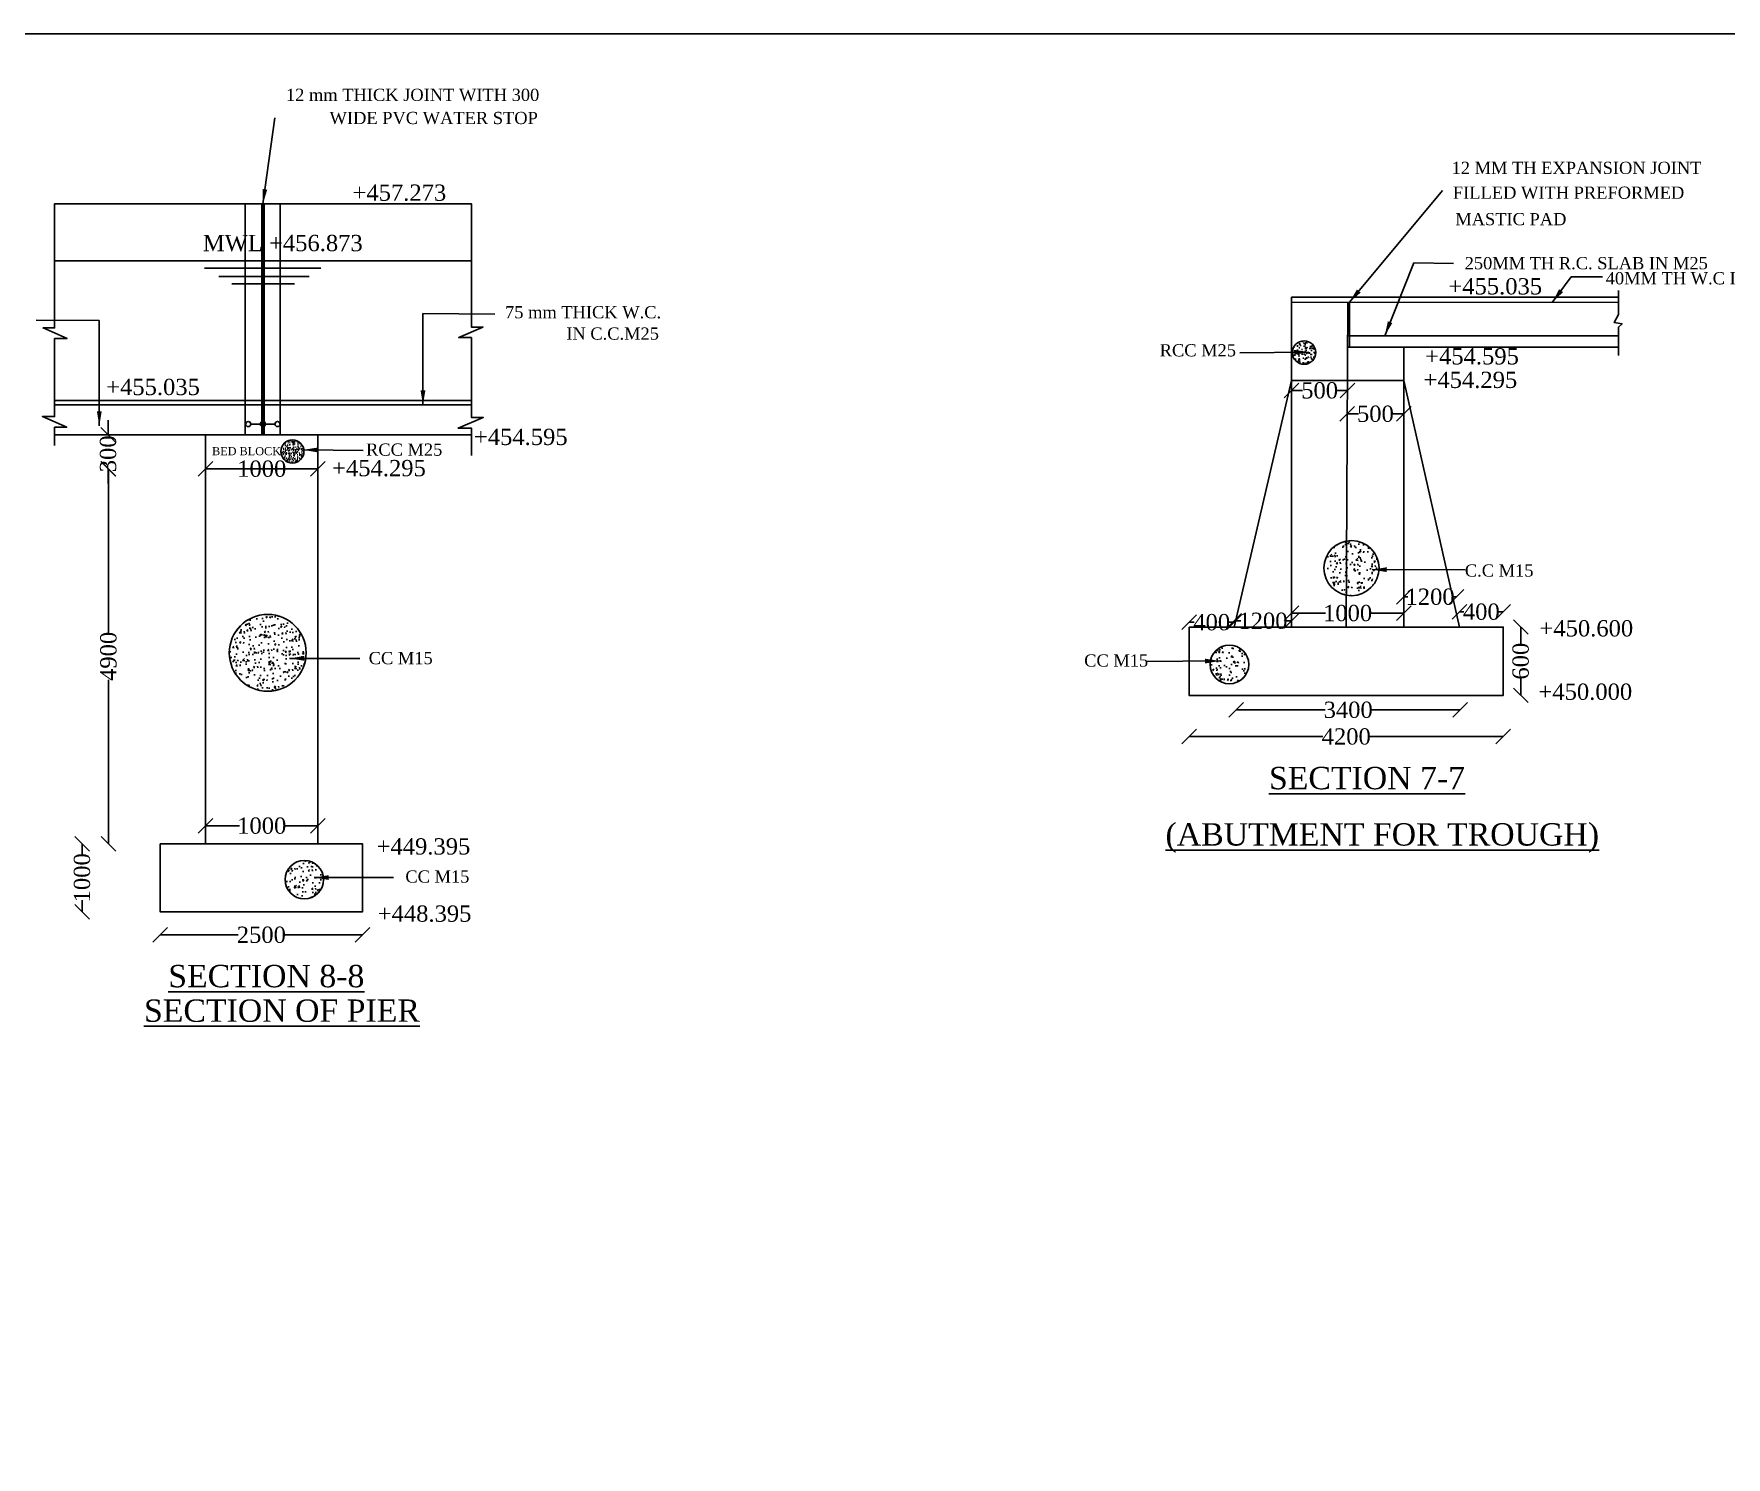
# Model space of a CAD drawing. Header units: millimetres. Extents: x 2133338 to 2187561, y 45599956 to 45638316.
# Drawn here: x 2146180 to 2166987, y 45620819 to 45638316 of the extents above; entities that cross this region are included whole.
import ezdxf

# ---------------------------------------------------------------- set-up
doc = ezdxf.new("R2010")
doc.units = ezdxf.units.MM
doc.header["$MEASUREMENT"] = 0
for name, color, linetype in [('DIMENSION', 7, 'Continuous'), ('DRAWING', 2, 'Continuous'), ('TEXT', 7, 'Continuous')]:
    doc.layers.add(name, color=color, linetype=linetype)
doc.styles.get("Standard").update_dxf_attribs({"font": 'times.ttf', "height": 200})
doc.dimstyles.get("Standard").update_dxf_attribs({"dimtxt": 200, "dimasz": 180, "dimexe": 0.18, "dimexo": 0.0625, "dimgap": 0.09, "dimtad": 0, "dimdec": 0, "dimzin": 0, "dimdsep": 46, "dimtxsty": 'Standard', "dimblk": 'OBLIQUE', "dimcen": 0.09, "dimse1": 1, "dimse2": 1, "dimadec": 0, "dimazin": 0, "dimtfac": 1, "dimtdec": 0, "dimtofl": 0, "dimtmove": 0, "dimatfit": 3, "dimfxl": 1, "dimtolj": 1, "dimtzin": 0, "dimarcsym": 0})
pattern_1 = [(50, (0, 0), (215.1780548, -18.8256405), [22.5, -247.5]), (355, (0, 0), (-41.6254001, 225.6576401), [18, -198]), (100.4514, (17.93, -1.57), (173.5528145, 206.8318626), [19.122057, -210.3426336]), (46.1842, (0, 60), (320.1723146, -49.6557043), [33.75, -371.25]), (96.6356, (26.68, 55.86), (280.3988117, 292.2353613), [28.6830864, -315.5139]), (351.1842, (0, 60), (280.3985835, 292.2355803), [27, -297]), (21, (30, 45), (179.07211564, -120.7856672), [22.5, -247.5]), (326, (30, 45), (72.9945996, 217.5450135), [18, -198]), (71.4514, (44.92, 34.93), (252.0667886, 96.759149), [19.122057, -210.3426336]), (37.5, (0, 0), (3.6479566, 99.86815615), [0, -195.6, 0, -201, 0, -198.75]), (7.5, (0, 0), (78.92086123, 118.32351356), [0, -114.6, 0, -191.1, 0, -75.75]), (327.5, (-66.9, 0), (160.14673085, -6.76646152), [0, -75, 0, -234, 0, -310.5]), (317.5, (-96.9, 0), (174.9558508, 30.0314947), [0, -97.5, 0, -155.4, 0, -220.5])]

# ---------------------------------------------------------------- blocks, each defined once
blk = doc.blocks.new('_Oblique')
at = {"color": 0, "linetype": 'ByBlock', "lineweight": -2}
blk.add_line((-0.5, -0.5), (0.5, 0.5), dxfattribs=at)
blk = doc.blocks.new('*D64')
at = {"layer": 'Defpoints', "color": 0, "transparency": 16777216}
for p in [(2146800, 45633387), (2146800, 45632968), (2147093, 45632968)]:
    blk.add_point(p, dxfattribs=at)
at = {"layer": 'DIMENSION', "color": 0, "lineweight": -2, "transparency": 16777216}
for p, q in [((2147093, 45633387), (2147093, 45633567)), ((2147093, 45632968), (2147093, 45632788))]:
    blk.add_line(p, q, dxfattribs=at)
at = {"layer": 'DIMENSION', "color": 0, "lineweight": -2, "transparency": 16777216, "xscale": 180, "yscale": 180, "zscale": 180}
for p, rotation in [((2147093, 45633387), 270), ((2147093, 45632968), 90)]:
    blk.add_blockref('_Oblique', p, dxfattribs=dict(at, rotation=rotation))
at = {"layer": 'DIMENSION', "color": 0, "transparency": 16777216, "insert": (2147093, 45633153), "char_height": 200, "attachment_point": 5, "rotation": 90}
blk.add_mtext('\\A1;300', dxfattribs=at)
blk = doc.blocks.new('*D65')
at = {"layer": 'Defpoints', "color": 0, "transparency": 16777216}
for p in [(2149672, 45632969), (2148291, 45632797), (2149672, 45632797)]:
    blk.add_point(p, dxfattribs=at)
at = {"layer": 'DIMENSION', "color": 0, "lineweight": -2, "transparency": 16777216}
for p, q in [((2148291, 45632969), (2148709, 45632969)), ((2149672, 45632969), (2149255, 45632969))]:
    blk.add_line(p, q, dxfattribs=at)
at = {"layer": 'DIMENSION', "color": 0, "lineweight": -2, "transparency": 16777216, "xscale": 180, "yscale": 180, "zscale": 180, "rotation": 180}
blk.add_blockref('_Oblique', (2148291, 45632969), dxfattribs=at)
at = {"layer": 'DIMENSION', "color": 0, "lineweight": -2, "transparency": 16777216, "xscale": 180, "yscale": 180, "zscale": 180}
blk.add_blockref('_Oblique', (2149672, 45632969), dxfattribs=at)
at = {"layer": 'DIMENSION', "color": 0, "transparency": 16777216, "insert": (2148982, 45632969), "char_height": 200, "attachment_point": 5}
blk.add_mtext('\\A1;1000', dxfattribs=at)
blk = doc.blocks.new('*D73')
at = {"layer": 'Defpoints', "color": 0, "transparency": 16777216}
for p in [(2147732, 45627523), (2150222, 45627523), (2150222, 45627239)]:
    blk.add_point(p, dxfattribs=at)
at = {"layer": 'DIMENSION', "color": 0, "lineweight": -2, "transparency": 16777216}
for p, q in [((2147732, 45627239), (2148690, 45627239)), ((2150222, 45627239), (2149264, 45627239))]:
    blk.add_line(p, q, dxfattribs=at)
at = {"layer": 'DIMENSION', "color": 0, "lineweight": -2, "transparency": 16777216, "xscale": 180, "yscale": 180, "zscale": 180, "rotation": 180}
blk.add_blockref('_Oblique', (2147732, 45627239), dxfattribs=at)
at = {"layer": 'DIMENSION', "color": 0, "lineweight": -2, "transparency": 16777216, "xscale": 180, "yscale": 180, "zscale": 180}
blk.add_blockref('_Oblique', (2150222, 45627239), dxfattribs=at)
at = {"layer": 'DIMENSION', "color": 0, "transparency": 16777216, "insert": (2148977, 45627239), "char_height": 200, "attachment_point": 5}
blk.add_mtext('\\A1;2500', dxfattribs=at)
blk = doc.blocks.new('*D74')
at = {"layer": 'Defpoints', "color": 0, "transparency": 16777216}
for p in [(2149672, 45628581), (2148291, 45628358), (2149672, 45628358)]:
    blk.add_point(p, dxfattribs=at)
at = {"layer": 'DIMENSION', "color": 0, "lineweight": -2, "transparency": 16777216}
for p, q in [((2148291, 45628581), (2148709, 45628581)), ((2149672, 45628581), (2149255, 45628581))]:
    blk.add_line(p, q, dxfattribs=at)
at = {"layer": 'DIMENSION', "color": 0, "lineweight": -2, "transparency": 16777216, "xscale": 180, "yscale": 180, "zscale": 180, "rotation": 180}
blk.add_blockref('_Oblique', (2148291, 45628581), dxfattribs=at)
at = {"layer": 'DIMENSION', "color": 0, "lineweight": -2, "transparency": 16777216, "xscale": 180, "yscale": 180, "zscale": 180}
blk.add_blockref('_Oblique', (2149672, 45628581), dxfattribs=at)
at = {"layer": 'DIMENSION', "color": 0, "transparency": 16777216, "insert": (2148982, 45628581), "char_height": 200, "attachment_point": 5}
blk.add_mtext('\\A1;1000', dxfattribs=at)
blk = doc.blocks.new('*D75')
at = {"layer": 'Defpoints', "color": 0, "transparency": 16777216}
for p in [(2147732, 45628358), (2146772, 45627523), (2147732, 45627523)]:
    blk.add_point(p, dxfattribs=at)
at = {"layer": 'DIMENSION', "color": 0, "lineweight": -2, "transparency": 16777216}
for p, q in [((2146772, 45628358), (2146772, 45628213)), ((2146772, 45627523), (2146772, 45627668))]:
    blk.add_line(p, q, dxfattribs=at)
at = {"layer": 'DIMENSION', "color": 0, "lineweight": -2, "transparency": 16777216, "xscale": 180, "yscale": 180, "zscale": 180}
for p, rotation in [((2146772, 45628358), 90), ((2146772, 45627523), 270)]:
    blk.add_blockref('_Oblique', p, dxfattribs=dict(at, rotation=rotation))
at = {"layer": 'DIMENSION', "color": 0, "transparency": 16777216, "insert": (2146772, 45627941), "char_height": 200, "attachment_point": 5, "rotation": 90}
blk.add_mtext('\\A1;1000', dxfattribs=at)
blk = doc.blocks.new('*D76')
at = {"layer": 'Defpoints', "color": 0, "transparency": 16777216}
for p in [(2146800, 45632968), (2147097, 45632968), (2146772, 45628358)]:
    blk.add_point(p, dxfattribs=at)
at = {"layer": 'DIMENSION', "color": 0, "lineweight": -2, "transparency": 16777216}
for p, q in [((2147097, 45632968), (2147097, 45630951)), ((2147097, 45628358), (2147097, 45630375))]:
    blk.add_line(p, q, dxfattribs=at)
at = {"layer": 'DIMENSION', "color": 0, "lineweight": -2, "transparency": 16777216, "xscale": 180, "yscale": 180, "zscale": 180}
for p, rotation in [((2147097, 45632968), 90), ((2147097, 45628358), 270)]:
    blk.add_blockref('_Oblique', p, dxfattribs=dict(at, rotation=rotation))
at = {"layer": 'DIMENSION', "color": 0, "transparency": 16777216, "insert": (2147097, 45630663), "char_height": 200, "attachment_point": 5, "rotation": 90}
blk.add_mtext('\\A1;4900', dxfattribs=at)
blk = doc.blocks.new('*D77')
at = {"layer": 'Defpoints', "color": 0, "transparency": 16777216}
for p in [(2161644, 45634053), (2162333, 45634053), (2161644, 45633932)]:
    blk.add_point(p, dxfattribs=at)
at = {"layer": 'DIMENSION', "color": 0, "lineweight": -2, "transparency": 16777216}
for p, q in [((2161644, 45633932), (2161780, 45633932)), ((2162333, 45633932), (2162198, 45633932))]:
    blk.add_line(p, q, dxfattribs=at)
at = {"layer": 'DIMENSION', "color": 0, "lineweight": -2, "transparency": 16777216, "xscale": 180, "yscale": 180, "zscale": 180, "rotation": 180}
blk.add_blockref('_Oblique', (2161644, 45633932), dxfattribs=at)
at = {"layer": 'DIMENSION', "color": 0, "lineweight": -2, "transparency": 16777216, "xscale": 180, "yscale": 180, "zscale": 180}
blk.add_blockref('_Oblique', (2162333, 45633932), dxfattribs=at)
at = {"layer": 'DIMENSION', "color": 0, "transparency": 16777216, "insert": (2161989, 45633932), "char_height": 200, "attachment_point": 5}
blk.add_mtext('\\A1;500', dxfattribs=at)
blk = doc.blocks.new('*D78')
at = {"layer": 'Defpoints', "color": 0, "transparency": 16777216}
for p in [(2162328, 45633644), (2163023, 45633644), (2163023, 45633644)]:
    blk.add_point(p, dxfattribs=at)
at = {"layer": 'DIMENSION', "color": 0, "lineweight": -2, "transparency": 16777216}
for p, q in [((2162328, 45633644), (2162466, 45633644)), ((2163023, 45633644), (2162885, 45633644))]:
    blk.add_line(p, q, dxfattribs=at)
at = {"layer": 'DIMENSION', "color": 0, "lineweight": -2, "transparency": 16777216, "xscale": 180, "yscale": 180, "zscale": 180, "rotation": 180}
blk.add_blockref('_Oblique', (2162328, 45633644), dxfattribs=at)
at = {"layer": 'DIMENSION', "color": 0, "lineweight": -2, "transparency": 16777216, "xscale": 180, "yscale": 180, "zscale": 180}
blk.add_blockref('_Oblique', (2163023, 45633644), dxfattribs=at)
at = {"layer": 'DIMENSION', "color": 0, "transparency": 16777216, "insert": (2162675, 45633644), "char_height": 200, "attachment_point": 5}
blk.add_mtext('\\A1;500', dxfattribs=at)
blk = doc.blocks.new('*D79')
at = {"layer": 'Defpoints', "color": 0, "transparency": 16777216}
for p in [(2160940, 45631082), (2160384, 45631024), (2160940, 45631024)]:
    blk.add_point(p, dxfattribs=at)
at = {"layer": 'DIMENSION', "color": 0, "lineweight": -2, "transparency": 16777216}
for p, q in [((2160384, 45631082), (2160448, 45631082)), ((2160940, 45631082), (2160876, 45631082))]:
    blk.add_line(p, q, dxfattribs=at)
at = {"layer": 'DIMENSION', "color": 0, "lineweight": -2, "transparency": 16777216, "xscale": 180, "yscale": 180, "zscale": 180, "rotation": 180}
blk.add_blockref('_Oblique', (2160384, 45631082), dxfattribs=at)
at = {"layer": 'DIMENSION', "color": 0, "lineweight": -2, "transparency": 16777216, "xscale": 180, "yscale": 180, "zscale": 180}
blk.add_blockref('_Oblique', (2160940, 45631082), dxfattribs=at)
at = {"layer": 'DIMENSION', "color": 0, "transparency": 16777216, "insert": (2160662, 45631082), "char_height": 200, "attachment_point": 5}
blk.add_mtext('\\A1;400', dxfattribs=at)
blk = doc.blocks.new('*D80')
at = {"layer": 'Defpoints', "color": 0, "transparency": 16777216}
for p in [(2161644, 45631099), (2160940, 45631024), (2161644, 45631024)]:
    blk.add_point(p, dxfattribs=at)
at = {"layer": 'DIMENSION', "color": 0, "lineweight": -2, "transparency": 16777216}
for p, q in [((2160940, 45631099), (2161019, 45631099)), ((2161644, 45631099), (2161565, 45631099))]:
    blk.add_line(p, q, dxfattribs=at)
at = {"layer": 'DIMENSION', "color": 0, "lineweight": -2, "transparency": 16777216, "xscale": 180, "yscale": 180, "zscale": 180, "rotation": 180}
blk.add_blockref('_Oblique', (2160940, 45631099), dxfattribs=at)
at = {"layer": 'DIMENSION', "color": 0, "lineweight": -2, "transparency": 16777216, "xscale": 180, "yscale": 180, "zscale": 180}
blk.add_blockref('_Oblique', (2161644, 45631099), dxfattribs=at)
at = {"layer": 'DIMENSION', "color": 0, "transparency": 16777216, "insert": (2161292, 45631099), "char_height": 200, "attachment_point": 5}
blk.add_mtext('\\A1;1200', dxfattribs=at)
blk = doc.blocks.new('*D81')
at = {"layer": 'Defpoints', "color": 0, "transparency": 16777216}
for p in [(2163023, 45631194), (2161644, 45631024), (2163023, 45631024)]:
    blk.add_point(p, dxfattribs=at)
at = {"layer": 'DIMENSION', "color": 0, "lineweight": -2, "transparency": 16777216}
for p, q in [((2161644, 45631194), (2162061, 45631194)), ((2163023, 45631194), (2162606, 45631194))]:
    blk.add_line(p, q, dxfattribs=at)
at = {"layer": 'DIMENSION', "color": 0, "lineweight": -2, "transparency": 16777216, "xscale": 180, "yscale": 180, "zscale": 180, "rotation": 180}
blk.add_blockref('_Oblique', (2161644, 45631194), dxfattribs=at)
at = {"layer": 'DIMENSION', "color": 0, "lineweight": -2, "transparency": 16777216, "xscale": 180, "yscale": 180, "zscale": 180}
blk.add_blockref('_Oblique', (2163023, 45631194), dxfattribs=at)
at = {"layer": 'DIMENSION', "color": 0, "transparency": 16777216, "insert": (2162333, 45631194), "char_height": 200, "attachment_point": 5}
blk.add_mtext('\\A1;1000', dxfattribs=at)
blk = doc.blocks.new('*D82')
at = {"layer": 'Defpoints', "color": 0, "transparency": 16777216}
for p in [(2163672, 45631395), (2163023, 45631194), (2163672, 45631182)]:
    blk.add_point(p, dxfattribs=at)
at = {"layer": 'DIMENSION', "color": 0, "lineweight": -2, "transparency": 16777216}
for p, q in [((2163023, 45631395), (2163074, 45631395)), ((2163672, 45631395), (2163620, 45631395))]:
    blk.add_line(p, q, dxfattribs=at)
at = {"layer": 'DIMENSION', "color": 0, "lineweight": -2, "transparency": 16777216, "xscale": 180, "yscale": 180, "zscale": 180, "rotation": 180}
blk.add_blockref('_Oblique', (2163023, 45631395), dxfattribs=at)
at = {"layer": 'DIMENSION', "color": 0, "lineweight": -2, "transparency": 16777216, "xscale": 180, "yscale": 180, "zscale": 180}
blk.add_blockref('_Oblique', (2163672, 45631395), dxfattribs=at)
at = {"layer": 'DIMENSION', "color": 0, "transparency": 16777216, "insert": (2163347, 45631395), "char_height": 200, "attachment_point": 5}
blk.add_mtext('\\A1;1200', dxfattribs=at)
blk = doc.blocks.new('*D83')
at = {"layer": 'Defpoints', "color": 0, "transparency": 16777216}
for p in [(2164247, 45631211), (2163707, 45631024), (2164247, 45631024)]:
    blk.add_point(p, dxfattribs=at)
at = {"layer": 'DIMENSION', "color": 0, "lineweight": -2, "transparency": 16777216}
for p, q in [((2163707, 45631211), (2163763, 45631211)), ((2164247, 45631211), (2164191, 45631211))]:
    blk.add_line(p, q, dxfattribs=at)
at = {"layer": 'DIMENSION', "color": 0, "lineweight": -2, "transparency": 16777216, "xscale": 180, "yscale": 180, "zscale": 180, "rotation": 180}
blk.add_blockref('_Oblique', (2163707, 45631211), dxfattribs=at)
at = {"layer": 'DIMENSION', "color": 0, "lineweight": -2, "transparency": 16777216, "xscale": 180, "yscale": 180, "zscale": 180}
blk.add_blockref('_Oblique', (2164247, 45631211), dxfattribs=at)
at = {"layer": 'DIMENSION', "color": 0, "transparency": 16777216, "insert": (2163977, 45631211), "char_height": 200, "attachment_point": 5}
blk.add_mtext('\\A1;400', dxfattribs=at)
blk = doc.blocks.new('*D84')
at = {"layer": 'Defpoints', "color": 0, "transparency": 16777216}
for p in [(2164247, 45631024), (2164247, 45630184), (2164461, 45630184)]:
    blk.add_point(p, dxfattribs=at)
at = {"layer": 'DIMENSION', "color": 0, "lineweight": -2, "transparency": 16777216}
for p, q in [((2164461, 45631024), (2164461, 45630814)), ((2164461, 45630184), (2164461, 45630394))]:
    blk.add_line(p, q, dxfattribs=at)
at = {"layer": 'DIMENSION', "color": 0, "lineweight": -2, "transparency": 16777216, "xscale": 180, "yscale": 180, "zscale": 180}
for p, rotation in [((2164461, 45631024), 90), ((2164461, 45630184), 270)]:
    blk.add_blockref('_Oblique', p, dxfattribs=dict(at, rotation=rotation))
at = {"layer": 'DIMENSION', "color": 0, "transparency": 16777216, "insert": (2164461, 45630604), "char_height": 200, "attachment_point": 5, "rotation": 90}
blk.add_mtext('\\A1;600', dxfattribs=at)
blk = doc.blocks.new('*D85')
at = {"layer": 'Defpoints', "color": 0, "transparency": 16777216}
for p in [(2160962, 45630005), (2160962, 45629979), (2163718, 45629984)]:
    blk.add_point(p, dxfattribs=at)
at = {"layer": 'DIMENSION', "color": 0, "lineweight": -2, "transparency": 16777216}
for p, q in [((2160962, 45630005), (2162056, 45630005)), ((2163718, 45630005), (2162624, 45630005))]:
    blk.add_line(p, q, dxfattribs=at)
at = {"layer": 'DIMENSION', "color": 0, "lineweight": -2, "transparency": 16777216, "xscale": 180, "yscale": 180, "zscale": 180, "rotation": 180}
blk.add_blockref('_Oblique', (2160962, 45630005), dxfattribs=at)
at = {"layer": 'DIMENSION', "color": 0, "lineweight": -2, "transparency": 16777216, "xscale": 180, "yscale": 180, "zscale": 180}
blk.add_blockref('_Oblique', (2163718, 45630005), dxfattribs=at)
at = {"layer": 'DIMENSION', "color": 0, "transparency": 16777216, "insert": (2162340, 45630005), "char_height": 200, "attachment_point": 5}
blk.add_mtext('\\A1;3400', dxfattribs=at)
blk = doc.blocks.new('*D86')
at = {"layer": 'Defpoints', "color": 0, "transparency": 16777216}
for p in [(2160384, 45630184), (2164247, 45630184), (2160384, 45629677)]:
    blk.add_point(p, dxfattribs=at)
at = {"layer": 'DIMENSION', "color": 0, "lineweight": -2, "transparency": 16777216}
for p, q in [((2160384, 45629677), (2162028, 45629677)), ((2164247, 45629677), (2162604, 45629677))]:
    blk.add_line(p, q, dxfattribs=at)
at = {"layer": 'DIMENSION', "color": 0, "lineweight": -2, "transparency": 16777216, "xscale": 180, "yscale": 180, "zscale": 180, "rotation": 180}
blk.add_blockref('_Oblique', (2160384, 45629677), dxfattribs=at)
at = {"layer": 'DIMENSION', "color": 0, "lineweight": -2, "transparency": 16777216, "xscale": 180, "yscale": 180, "zscale": 180}
blk.add_blockref('_Oblique', (2164247, 45629677), dxfattribs=at)
at = {"layer": 'DIMENSION', "color": 0, "transparency": 16777216, "insert": (2162316, 45629677), "char_height": 200, "attachment_point": 5}
blk.add_mtext('\\A1;4200', dxfattribs=at)

msp = doc.modelspace()

# ---------------------------------------------------------------- hatches: boundary and pattern name
at = {"layer": 'DIMENSION'}
h = msp.add_hatch(dxfattribs=at)
h.set_pattern_fill('AR-CONC', color=0, scale=15)
h.set_pattern_definition([(50, (0, 0), (107.58902739, -9.41282025), [11.25, -123.75]), (355, (0, 0), (-20.81270004, 112.82882006), [9, -99]), (100.45144446, (8.97, -0.78), (86.776327, 103.41599865), [9.5610288, -105.1713168]), (46.1842, (0, 30), (160.0861996, -24.8278921), [16.875, -185.625]), (96.6356355, (13.34, 27.93), (140.19929185, 146.1177901), [14.3415513, -157.757064]), (351.184164, (0, 30), (140.19929176, 146.11779004), [13.5, -148.50000015]), (21, (15, 22.5), (89.53605782, -60.3928336), [11.25, -123.75]), (326, (15, 22.5), (36.4972998, 108.77250676), [9, -99]), (71.45144474, (22.46, 17.47), (126.0333565, 48.37967292), [9.5610285, -105.1713168]), (37.5, (0, 0), (1.823978298, 49.934078075), [0, -97.8, 0, -100.5, 0, -99.375]), (7.5, (0, 0), (39.460430616, 59.16175678), [0, -57.3, 0, -95.55, 0, -37.875]), (327.5, (-33.45, 0), (80.073365426, -3.38323076), [0, -37.5, 0, -117, 0, -155.25]), (317.5, (-48.45, 0), (87.4779254, 15.01574735), [0, -48.75, 0, -77.7, 0, -110.25])])
h.paths.add_polyline_path([(2161653.2, 45634397.4, 1), (2161941.5, 45634397.4, 1)])
h = msp.add_hatch(dxfattribs=at)
h.set_pattern_fill('AR-CONC', color=0, scale=10)
h.set_pattern_definition([(50, (0, 0), (71.72601826, -6.2752135), [7.5, -82.5]), (355, (0, 0), (-13.87513336, 75.21921337), [6, -66]), (100.45144446, (5.98, -0.52), (57.85088467, 68.9439991), [6.3740192, -70.1142112]), (46.1842, (0, 20), (106.72413307, -16.55192808), [11.25, -123.75]), (96.6356355, (8.89, 18.62), (93.46619457, 97.41186008), [9.5610342, -105.171376]), (351.184164, (0, 20), (93.4661945, 97.41186003), [9, -99.0000001]), (21, (10, 15), (59.69070521, -40.26188907), [7.5, -82.5]), (326, (10, 15), (24.33153319, 72.5150045), [6, -66]), (71.45144474, (14.974, 11.645), (84.02223767, 32.25311528), [6.374019, -70.1142112]), (37.5, (0, 0), (1.215985532, 33.289385383), [0, -65.2, 0, -67, 0, -66.25]), (7.5, (0, 0), (26.306953744, 39.441171188), [0, -38.2, 0, -63.7, 0, -25.25]), (327.5, (-22.3, 0), (53.382243617, -2.255487173), [0, -25, 0, -78, 0, -103.5]), (317.5, (-32.3, 0), (58.318616934, 10.010498233), [0, -32.5, 0, -51.8, 0, -73.5])])
h.paths.add_polyline_path([(2149216.4, 45633181.9, 1), (2149500.9, 45633181.9, 1)])
at = {"layer": 'DRAWING'}
h = msp.add_hatch(dxfattribs=at)
h.set_pattern_fill('AR-CONC', color=0, scale=30, style=0)
h.set_pattern_definition(pattern_1)
edge = h.paths.add_edge_path()
edge.add_arc((2162380.7, 45631748.3), 339.1, 0, 360)
h = msp.add_hatch(dxfattribs=at)
h.set_pattern_fill('AR-CONC', color=0, scale=30, style=0)
h.set_pattern_definition(pattern_1)
edge = h.paths.add_edge_path()
edge.add_arc((2149055.6, 45630706.1), 472.7, 0, 360)
h = msp.add_hatch(dxfattribs=at)
h.set_pattern_fill('AR-CONC', color=0, scale=30, style=0)
h.set_pattern_definition(pattern_1)
edge = h.paths.add_edge_path()
edge.add_arc((2160879.8, 45630563.7), 238.1, 0, 360)
h = msp.add_hatch(dxfattribs=at)
h.set_pattern_fill('AR-CONC', color=0, scale=30, style=0)
h.set_pattern_definition(pattern_1)
edge = h.paths.add_edge_path()
edge.add_arc((2149505.5, 45627918.2), 236, 0, 360)

# ---------------------------------------------------------------- linework, layer by layer
at = {"layer": 'DIMENSION', "color": 0}
msp.add_lwpolyline([(2187485.7, 45599956.5), (2133337.6, 45599956.5), (2133337.6, 45638315.9), (2187485.7, 45638315.9)], close=True, dxfattribs=at)
for centre, radius in [((2161797.4, 45634397.4), 144.2), ((2149358.6, 45633181.9), 142.3)]:
    msp.add_circle(centre, radius, dxfattribs=at)
at = {"layer": 'DRAWING', "color": 0}
for points in [[(2146434.6, 45633257.4), (2146434.6, 45633480.6), (2146585.3, 45633480.6), (2146285.9, 45633611.5), (2146434.6, 45633611.5), (2146434.6, 45634568.9), (2146589.4, 45634568.9), (2146293.9, 45634700.3), (2146434.6, 45634700.3), (2146434.6, 45636226.4), (2151560.2, 45636226.4), (2151560.2, 45634711.9), (2151701.7, 45634711.9), (2151403.3, 45634582.6), (2151560.2, 45634582.6), (2151560.2, 45633600.4), (2151705.6, 45633600.4), (2151394.9, 45633468.8), (2151560.2, 45633468.8), (2151560.2, 45633133.2)], [(2148776.7, 45633386.7), (2148776.7, 45636226.4)], [(2148981.4, 45633386.7), (2148981.4, 45636226.4)], [(2148995.6, 45636226.4), (2148995.6, 45633386.7)], [(2149010.1, 45633386.7), (2149010.1, 45636226.4)], [(2149209.4, 45636226.4), (2149209.4, 45633386.7)], [(2146434.6, 45635523.9), (2151560.2, 45635523.9)], [(2148276.8, 45635435.5), (2149709.3, 45635435.5)], [(2148452.7, 45635332), (2149564.8, 45635332)], [(2148612.9, 45635244.1), (2149385.7, 45635244.1)], [(2161644.2, 45631024.1), (2161644.2, 45635080.6)], [(2161644.2, 45635080.6), (2165665.7, 45635080.6)], [(2161644.2, 45635016.4), (2165665.7, 45635013.9)], [(2162334.7, 45635016), (2162315.8, 45631024.1)], [(2162355.5, 45635016), (2162355.5, 45634464.9), (2162332.1, 45634465)], [(2165665.7, 45635160.7), (2165665.7, 45634867.2), (2165612.2, 45634765.7), (2165707, 45634752.7), (2165664.2, 45634710), (2165664.2, 45634362.2)], [(2162332.7, 45634604.1), (2165664.2, 45634604.1)], [(2162355.5, 45634465), (2165664.2, 45634465)], [(2163022.7, 45631024.1), (2163022.7, 45634466.2)], [(2160940.1, 45631024.1), (2161644.2, 45634053.4), (2163022.7, 45634053.4), (2163707.1, 45631024.1)], [(2146434.6, 45633806.8), (2151560.2, 45633806.8)], [(2146434.6, 45633754.4), (2151560.2, 45633754.4)], [(2146434.6, 45633386.7), (2151560.2, 45633386.7)], [(2148291, 45633386.7), (2148291, 45628357.5), (2149672.4, 45628357.5), (2149672.4, 45633386.7)], [(2148847.4, 45633519.1), (2149143.9, 45633519.1)], [(2148291, 45632968.9), (2149672.4, 45632968.9)]]:
    msp.add_lwpolyline(points, dxfattribs=at)
for points in [[(2160384.1, 45631024.1), (2164247.4, 45631024.1), (2164247.4, 45630183.9), (2160384.1, 45630183.9)], [(2147732.1, 45628357.5), (2150221.7, 45628357.5), (2150221.7, 45627523.5), (2147732.1, 45627523.5)]]:
    msp.add_lwpolyline(points, close=True, dxfattribs=at)
for centre, radius in [((2148815.7, 45633519.1), 31.6), ((2148995.6, 45633519.1), 31.6), ((2149175.6, 45633519.1), 31.6), ((2162380.7, 45631748.3), 339.1), ((2149055.6, 45630706.1), 472.7), ((2160879.8, 45630563.7), 238.1), ((2149505.5, 45627918.2), 236)]:
    msp.add_circle(centre, radius, dxfattribs=at)

# ---------------------------------------------------------------- texts
at = {"layer": 'TEXT', "color": 0}
for s, height, p in [('12 mm THICK JOINT WITH 300', 150, (2149279.5, 45637491.3)), ('WIDE PVC WATER STOP', 150, (2149815.3, 45637206.9)), ('12 MM TH EXPANSION JOINT', 150, (2163611.8, 45636593.6)), ('+457.273', 200, (2150098.1, 45636263.8)), ('FILLED WITH PREFORMED', 150, (2163627.7, 45636288.6)), ('MASTIC PAD', 150, (2163657.2, 45635963.2)), ('MWL +456.873', 200, (2148257.6, 45635644.3)), ('250MM TH R.C. SLAB IN M25', 150, (2163772.1, 45635421.8)), ('+455.035', 200, (2163572.3, 45635112.6)), ('40MM TH W.C IN M25', 150, (2165506.3, 45635236.4)), ('75 mm THICK W.C.', 150, (2151973.2, 45634818.9)), ('IN C.C.M25', 150, (2152726.5, 45634556.3)), ('RCC M25', 150, (2160022.4, 45634350.8)), ('+454.595', 200, (2163286.6, 45634252.1)), ('+455.035', 200, (2147069.1, 45633875.4)), ('+454.295', 200, (2163266.3, 45633962.7)), ('+454.595', 200, (2151590.7, 45633261.4)), ('BED BLOCK', 99.67, (2148370.3, 45633136)), ('RCC M25', 150, (2150264.3, 45633129.7)), ('+454.295', 200, (2149847.1, 45632877.7)), ('C.C M15', 150, (2163774.6, 45631643.4)), ('+450.600', 200, (2164692.2, 45630907.9)), ('CC M15', 150, (2150296.8, 45630566.9)), ('CC M15', 150, (2159094, 45630537.1)), ('+450.000', 200, (2164680, 45630128.6)), ('%%USECTION 7-7', 275, (2161365.8, 45629029.6)), ('%%U(ABUTMENT FOR TROUGH)', 275, (2160094.3, 45628336.9)), ('+449.395', 200, (2150394.2, 45628227.2)), ('CC M15', 150, (2150747.7, 45627881.4)), ('+448.395', 200, (2150408, 45627400.9)), ('%%USECTION 8-8', 275, (2147832.1, 45626595.2)), ('%%USECTION OF PIER', 275, (2147534, 45626170.4))]:
    msp.add_text(s, height=height, dxfattribs=at).set_placement(p)

# ---------------------------------------------------------------- dimensions: what is measured, and where the dimension line sits
at = {"layer": 'DIMENSION', "color": 0}
for base, p1, p2, text, picture, middle in [((2161644.2, 45633931.9), (2162333.5, 45634053.4), (2161644.2, 45634053.4), '500', '*D77', (2161988.8, 45633931.9)), ((2163022.7, 45633643.6), (2162328.2, 45633643.6), (2163022.7, 45633643.6), '500', '*D78', (2162675.5, 45633643.6)), ((2163671.6, 45631394.8), (2163022.7, 45631193.9), (2163671.6, 45631181.6), '1200', '*D82', (2163347.1, 45631394.8)), ((2163022.7, 45631193.9), (2161644.2, 45631024.1), (2163022.7, 45631024.1), '1000', '*D81', (2162333.5, 45631193.9)), ((2164247.4, 45631211), (2163707.1, 45631024.1), (2164247.4, 45631024.1), '400', '*D83', (2163977.3, 45631211)), ((2160940.1, 45631082.3), (2160384.1, 45631024.1), (2160940.1, 45631024.1), '400', '*D79', (2160662.1, 45631082.3)), ((2161644.2, 45631099.1), (2160940.1, 45631024.1), (2161644.2, 45631024.1), '1200', '*D80', (2161292.2, 45631099.1)), ((2160384.1, 45629677.4), (2164247.4, 45630183.9), (2160384.1, 45630183.9), '4200', '*D86', (2162315.8, 45629677.4)), ((2160962.1, 45630005.4), (2163718.2, 45629983.9), (2160962.1, 45629978.5), '3400', '*D85', (2162340.2, 45630005.4)), ((2149672.4, 45628581.2), (2148291, 45628357.5), (2149672.4, 45628357.5), '1000', '*D74', (2148981.7, 45628581.2)), ((2150221.7, 45627238.5), (2147732.1, 45627523.5), (2150221.7, 45627523.5), '2500', '*D73', (2148976.9, 45627238.5))]:
    dim = msp.add_linear_dim(base=base, p1=p1, p2=p2, text=text, dimstyle='Standard', dxfattribs=at)
    dim.commit()
    dim.dimension.update_dxf_attribs({"geometry": picture, "text_midpoint": middle})
dim = msp.add_linear_dim(base=(2147093.4, 45632968.2), p1=(2146800, 45633386.7), p2=(2146800, 45632968.2), angle=90, text='300', dimstyle='Standard', dxfattribs=at)
dim.commit()
dim.dimension.update_dxf_attribs({"geometry": '*D64', "text_midpoint": (2147093.4, 45633152.9), "dimtype": 160})
for base, p1, p2, text, picture, middle in [((2147096.9, 45632968.2), (2146771.9, 45628357.5), (2146800, 45632968.2), '4900', '*D76', (2147096.9, 45630662.9)), ((2164461.1, 45630183.9), (2164247.4, 45631024.1), (2164247.4, 45630183.9), '600', '*D84', (2164461.1, 45630604)), ((2146771.9, 45627523.5), (2147732.1, 45628357.5), (2147732.1, 45627523.5), '1000', '*D75', (2146771.9, 45627940.5))]:
    dim = msp.add_linear_dim(base=base, p1=p1, p2=p2, angle=90, text=text, dimstyle='Standard', dxfattribs=at)
    dim.commit()
    dim.dimension.update_dxf_attribs({"geometry": picture, "text_midpoint": middle})
dim = msp.add_linear_dim(base=(2149672.4, 45632968.9), p1=(2148291, 45632796.7), p2=(2149672.4, 45632796.7), text='1000', dimstyle='Standard', dxfattribs=at)
dim.commit()
dim.dimension.update_dxf_attribs({"geometry": '*D65', "text_midpoint": (2148981.7, 45632968.9), "dimtype": 160})

# ---------------------------------------------------------------- leaders
for points in [[(2148995.6, 45636226.4), (2149143.2, 45637282)], [(2162355.5, 45635016), (2163498, 45636389)], [(2162789.2, 45634604.1), (2163145.3, 45635502), (2163635.7, 45635491.9)], [(2164850, 45635014.4), (2165083, 45635327.2), (2165468.4, 45635328.7)], [(2146984.7, 45633495.2), (2146984.3, 45634793.4), (2146208.7, 45634795.6)], [(2150964.1, 45633754.4), (2150964.1, 45634877.9), (2151849.3, 45634868.1)], [(2161858, 45634403.8), (2161005.9, 45634393.9)], [(2149489.6, 45633202), (2150227.4, 45633195.8)], [(2162635.2, 45631729), (2163780.2, 45631726.8)], [(2149325, 45630638.4), (2150186.3, 45630638.4)], [(2160760.4, 45630606.6), (2159852.7, 45630598.4)], [(2149626.7, 45627943.7), (2150602.7, 45627943.7)]]:
    msp.add_leader(points, dimstyle='Standard', override={"dimgap": 0.09, "dimtad": 0}, dxfattribs=at)

doc.saveas('drawing.dxf')
